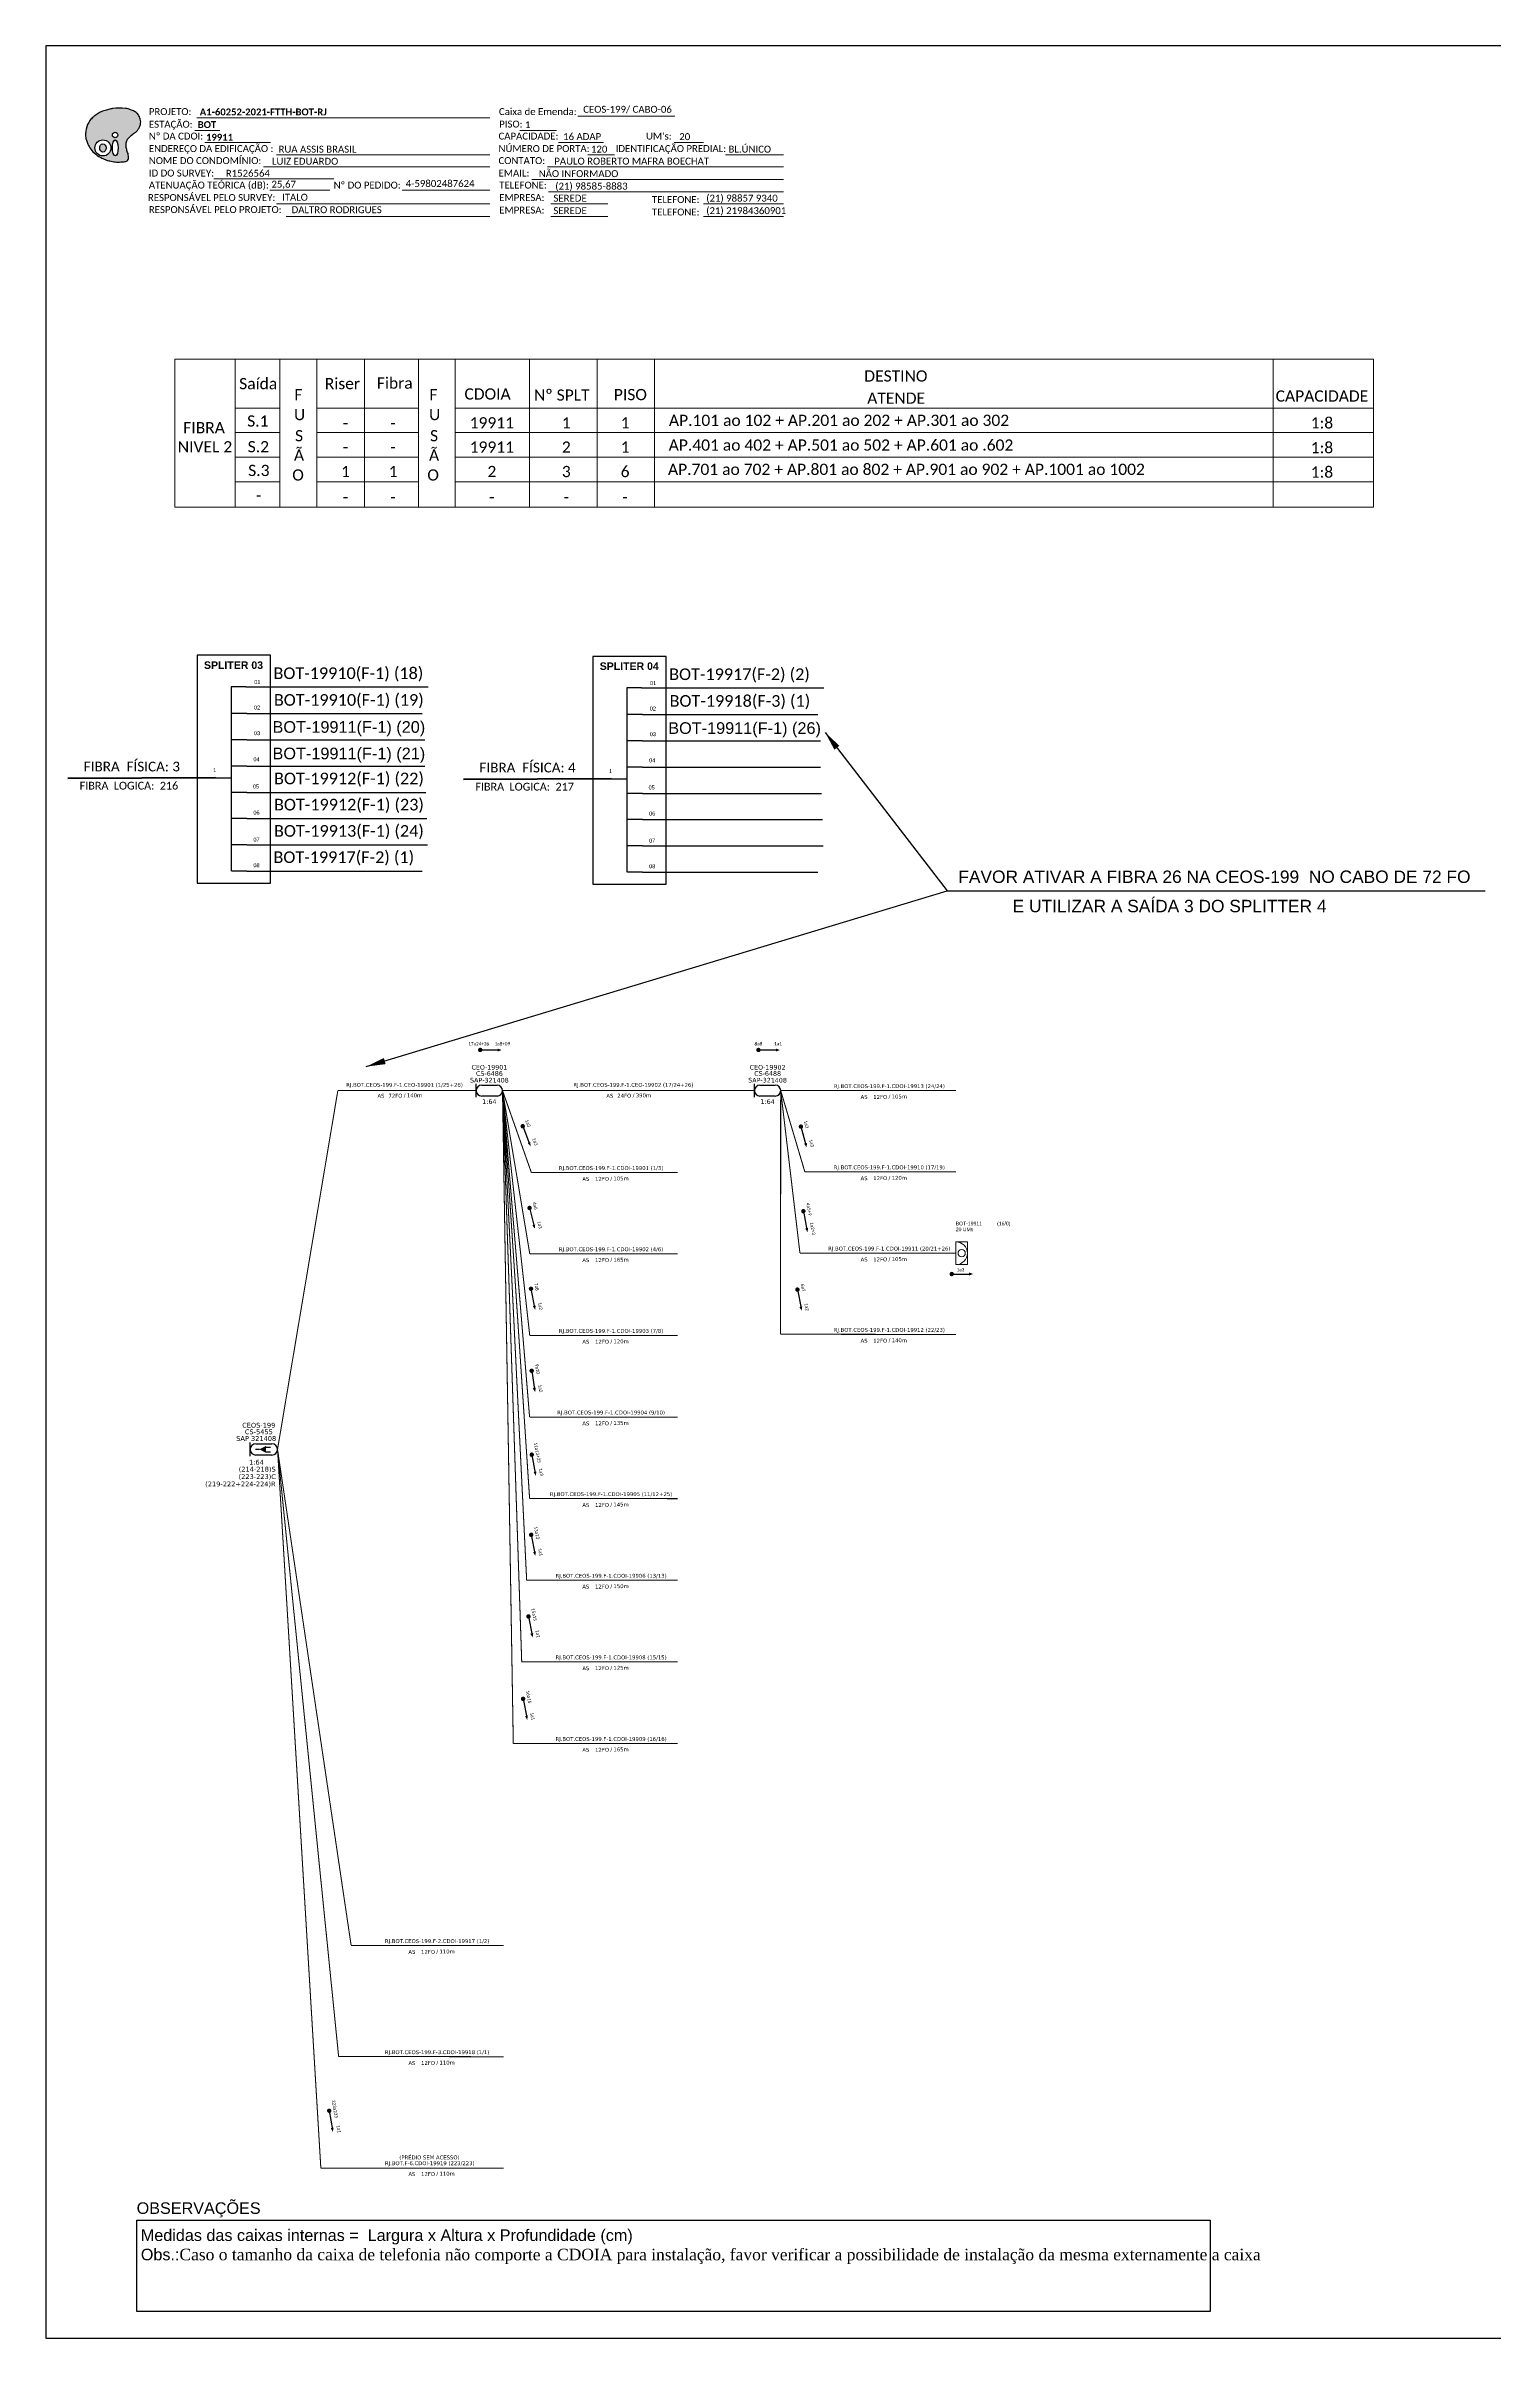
# Model space of a CAD drawing. Header units: metres. Extents: x -1286 to -445, y -500 to 94.
# Drawn here: x -1286 to -911, y -500 to 94 of the extents above; entities that cross this region are included whole.
import ezdxf
from ezdxf.enums import TextEntityAlignment as Align

# ---------------------------------------------------------------- set-up
doc = ezdxf.new("R2010")
doc.units = ezdxf.units.M
for name, color, linetype, lineweight in [('(Notas)', 7, 'Continuous', 0), ("20.0-LEGENDA DOS CDO'S", 1, 'Continuous', 0), ('20.1-CDO_INTERIOR', 1, 'Continuous', 0), ('40.1-ETIQUETAS', 1, 'Continuous', 20), ('_NUMERAÇÃO_', 34, 'Continuous', 0)]:
    doc.layers.add(name, color=color, linetype=linetype, lineweight=lineweight)
for name, color, linetype in [('20.4-CEOS', 1, 'Continuous'), ('CAP a instalar', 1, 'Continuous'), ('SETA', 7, 'Continuous'), ('texto', 255, 'Continuous'), ('UNIFILAR', 7, 'Continuous')]:
    doc.layers.add(name, color=color, linetype=linetype)
doc.styles.add('ARIAL', font='arial.ttf')
doc.styles.add('siredit', font='verdana.ttf')
doc.styles.add('WMF-Calibri0', font='calibri.ttf')
doc.styles.add('WMF-Calibri1', font='calibrib.ttf')
doc.linetypes.add('FENCELINE1', pattern='A,0.25,-0.1,[133,ltypeshp.shx,S=0.1,R=0,X=-0.1,Y=0],-0.1,1', length=1.45)
doc.dimstyles.new('ISO-25', dxfattribs={"dimtxt": 2.5, "dimasz": 2.5, "dimexe": 1.25, "dimexo": 0.625, "dimtad": 1, "dimtxsty": 'Standard', "dimcen": 2.5, "dimadec": 0, "dimazin": 0, "dimtfac": 1, "dimtmove": 0, "dimatfit": 3, "dimfxl": 0, "dimarcsym": 0})

# ---------------------------------------------------------------- blocks, each defined once
blk = doc.blocks.new('OI')
h = blk.add_hatch(color=40)
edge = h.paths.add_edge_path()
edge.add_spline(control_points=[(4.35, -0.67), (3.92, -0.99), (3.26, -1.5), (2.81, -2.59), (2.9, -3.5), (3.06, -4.27), (3.31, -4.85), (3.37, -5.39), (3.4, -5.88), (3.2, -6.4), (2.54, -6.61), (1.65, -6.63), (0.55, -6.67), (-0.56, -6.42), (-1.61, -6.14), (-2.77, -5.61), (-3.92, -4.77), (-4.89, -3.7), (-5.34, -2.65), (-5.6, -1.94), (-5.85, -0.96), (-5.71, 0.47), (-5.1, 2.02), (-4.14, 3.02), (-3.3, 3.61), (-2.37, 4.16), (-1.36, 4.44), (-0.56, 4.7), (0.79, 4.85), (2.24, 4.97), (3.79, 4.57), (4.67, 4.21), (5.44, 3.65), (5.76, 2.99), (6.03, 2.21), (6.01, 1.46), (5.72, 0.64), (5.31, 0.08), (4.88, -0.38), (4.51, -0.55), (4.35, -0.67)], knot_values=[0, 0, 0, 0, 1.60434, 2.417191, 3.427595, 4.282808, 4.776746, 5.304182, 5.888771, 6.258406, 6.858137, 7.79129, 8.986195, 10.124242, 11.187857, 12.242908, 13.953784, 15.414161, 16.515391, 17.349188, 17.675853, 19.552021, 21.515531, 22.568638, 23.63245, 24.621084, 25.782718, 26.745347, 27.142653, 29.870543, 31.004649, 31.921532, 32.709589, 33.801391, 34.042471, 35.192333, 35.971461, 36.628871, 37.254359, 37.836911, 37.836911, 37.836911, 37.836911], degree=3, periodic=0)
h.paths.add_polyline_path([(1.13, -0.87, -1), (-0.04, -0.87, -1)], flags=16)
edge = h.paths.add_edge_path(flags=16)
edge.add_ellipse((0.56, -3.59), major_axis=(-0.02, 1.71), ratio=0.361305, start_angle=0, end_angle=360)
h.paths.add_polyline_path([(-0.36, -3.62, -1), (-3.8, -3.62, -1)], flags=16)
edge = h.paths.add_edge_path(flags=0)
edge.add_ellipse((-2.08, -3.62), major_axis=(0, 0.885), ratio=0.758294, start_angle=0, end_angle=360)
at = {"color": 40}
for centre, radius in [((-2.08, -3.62), 1.72), ((0.54, -0.87), 0.587)]:
    blk.add_circle(centre, radius, dxfattribs=at)
blk.add_ellipse((-2.08, -3.62), major_axis=(0, 0.885), ratio=0.758294, start_param=-3.141592653589792, end_param=3.141592653589792, dxfattribs=at)
blk.add_ellipse((0.56, -3.59), major_axis=(-0.02, 1.71), ratio=0.361305, dxfattribs=at)
at = {"color": 40, "start_tangent": (-0.800898, -0.598801), "end_tangent": (-0.800898, -0.598801)}
blk.add_spline([(4.35, -0.67), (3.2, -1.78), (2.9, -2.54), (2.92, -3.55), (3.12, -4.38), (3.28, -4.85), (3.37, -5.37), (3.35, -5.95), (3.2, -6.29), (2.66, -6.55), (1.73, -6.63), (0.54, -6.62), (-0.58, -6.41), (-1.6, -6.11), (-2.56, -5.67), (-3.95, -4.67), (-4.89, -3.56), (-5.37, -2.56), (-5.64, -1.78), (-5.72, -1.46), (-5.63, 0.42), (-4.84, 2.22), (-4.13, 2.99), (-3.27, 3.62), (-2.4, 4.09), (-1.3, 4.47), (-0.37, 4.72), (0.02, 4.77), (2.75, 4.8), (3.85, 4.53), (4.69, 4.16), (5.31, 3.68), (5.85, 2.73), (5.93, 2.5), (5.94, 1.35), (5.67, 0.62), (5.29, 0.08), (4.84, -0.36), (4.35, -0.67)], degree=3, dxfattribs=at)

msp = doc.modelspace()

# ---------------------------------------------------------------- linework, layer by layer
at = {"layer": '(Notas)', "lineweight": 0}
for p, q in [((-1236.96, -25.34), (-1236.96, 13.03)), ((-1225.42, -25.34), (-1225.42, 13.03)), ((-1215.79, -25.34), (-1215.79, 13.03)), ((-1203.45, -25.34), (-1203.45, 13.03)), ((-1189.42, -25.34), (-1189.42, 13.03)), ((-1179.95, -25.34), (-1179.95, 13.03)), ((-1160.65, -25.34), (-1160.65, 13.03)), ((-1143.17, -25.34), (-1143.17, 13.03)), ((-1128.25, -25.34), (-1128.25, 13.03)), ((-967.88, -25.34), (-967.88, 13.03))]:
    msp.add_line(p, q, dxfattribs=at)
msp.add_lwpolyline([(-941.88, 13.03), (-941.88, -25.34)], dxfattribs=at)
at = {"color": 0}
for p, q in [((-1262.5, -469.23), (-984.25, -469.23)), ((-1262.5, -492.93), (-1262.5, -469.23)), ((-984.25, -469.23), (-984.25, -492.93)), ((-984.25, -492.93), (-1262.5, -492.93))]:
    msp.add_line(p, q, dxfattribs=at)
msp.add_lwpolyline([(-1286.07, -499.81), (-445.07, -499.81), (-445.07, 94.19), (-1286.07, 94.19)], close=True)
at = {"color": 7, "lineweight": 0}
for points in [[(-1247.47, 72.24), (-1240.92, 72.24)], [(-1246.96, 75.52), (-1170.98, 75.52)], [(-1163.19, 72.28), (-1153.71, 72.28)], [(-1148.15, 76.01), (-1123.01, 76.01)], [(-1244.81, 69.17), (-1227.84, 69.17)], [(-1226.24, 65.93), (-1170.98, 65.93)], [(-1153.14, 69.17), (-1141.52, 69.17)], [(-1145.56, 65.93), (-1138.61, 65.93)], [(-1123.2, 69.17), (-1115.53, 69.17)], [(-1109.86, 65.93), (-1094.82, 65.93)], [(-1242.49, 59.75), (-1211.44, 59.75)], [(-1229.65, 62.82), (-1170.98, 62.82)], [(-1160.06, 59.58), (-1094.8, 59.58)], [(-1156.02, 62.82), (-1094.8, 62.82)], [(-1227.96, 56.79), (-1212.45, 56.79)], [(-1193.73, 56.79), (-1170.96, 56.79)], [(-1155.78, 56.34), (-1094.8, 56.34)], [(-1226.24, 53.23), (-1170.98, 53.23)], [(-1223.75, 49.99), (-1170.98, 49.99)], [(-1155.17, 53.23), (-1140.37, 53.23)], [(-1155.17, 49.99), (-1140.37, 49.99)], [(-1115.57, 53.23), (-1094.8, 53.23)], [(-1115.57, 49.99), (-1094.8, 49.99)]]:
    msp.add_lwpolyline(points, dxfattribs=at)
at = {"color": 7}
for points in [[(-1246.83, -122.76), (-1227.82, -122.76), (-1227.82, -63.74), (-1246.83, -63.74)], [(-1144.24, -123.02), (-1125.23, -123.02), (-1125.23, -64), (-1144.24, -64)]]:
    msp.add_lwpolyline(points, close=True, dxfattribs=at)
at = {"color": 7, "const_width": 0.572}
for points in [[(-1173.73, -166, 1), (-1173.16, -166, 1)], [(-1162.54, -185.49, 1), (-1162.34, -186.03, 1)], [(-1162.54, -185.49, 1), (-1162.34, -186.03, 1)], [(-1160.72, -206.66, 1), (-1160.59, -207.22, 1)], [(-1160.72, -206.66, 1), (-1160.59, -207.22, 1)], [(-1160.34, -227.6, 1), (-1160.23, -228.16, 1)], [(-1160.34, -227.6, 1), (-1160.23, -228.16, 1)], [(-1160.16, -248.84, 1), (-1160.07, -249.41, 1)], [(-1160.16, -248.84, 1), (-1160.07, -249.41, 1)], [(-1160.16, -270.59, 1), (-1160.05, -271.15, 1)], [(-1160.16, -270.59, 1), (-1160.05, -271.15, 1)], [(-1160.29, -291.35, 1), (-1160.19, -291.91, 1)], [(-1160.29, -291.35, 1), (-1160.19, -291.91, 1)], [(-1161, -312.51, 1), (-1160.89, -313.07, 1)], [(-1161, -312.51, 1), (-1160.89, -313.07, 1)], [(-1162.39, -333.87, 1), (-1162.28, -334.43, 1)], [(-1162.39, -333.87, 1), (-1162.28, -334.43, 1)], [(-1212.64, -440.6, 1), (-1212.55, -441.16, 1)], [(-1212.64, -440.6, 1), (-1212.55, -441.16, 1)]]:
    msp.add_lwpolyline(points, format="xyb", close=True, dxfattribs=at)
at = {"const_width": 0.572}
for points in [[(-1101.61, -166, 1), (-1101.04, -166, 1)], [(-1090.39, -185.59, 1), (-1090.24, -186.14, 1)], [(-1090.39, -185.59, 1), (-1090.24, -186.14, 1)], [(-1089.73, -207.49, 1), (-1089.62, -208.05, 1)], [(-1089.73, -207.49, 1), (-1089.62, -208.05, 1)], [(-1091.27, -227.82, 1), (-1091.16, -228.38, 1)], [(-1091.27, -227.82, 1), (-1091.16, -228.38, 1)]]:
    msp.add_lwpolyline(points, format="xyb", close=True, dxfattribs=at)
msp.add_lwpolyline([(-1051.5, -224.06, 0.572, 0.572, 1), (-1050.93, -224.06, 0.572, 0.572, 1)], format="xyseb", close=True)
at = {"layer": '20.1-CDO_INTERIOR', "color": 1, "lineweight": 18}
msp.add_lwpolyline([(-1047.17, -221.61), (-1047.17, -215.7), (-1050.12, -215.7), (-1050.12, -221.61)], close=True, dxfattribs=at)
msp.add_circle((-1048.64, -218.66), 0.945, dxfattribs=at)
msp.add_arc((-1050.12, -218.66), 2.95, 270, 90, dxfattribs=at)
at = {"layer": '20.4-CEOS', "color": 5}
for p, q in [((-1169.1, -177.94), (-1173.07, -177.94)), ((-1173.06, -175.11), (-1169.09, -175.11)), ((-1096.98, -177.94), (-1100.95, -177.94)), ((-1100.94, -175.11), (-1096.97, -175.11)), ((-1231.61, -268.03), (-1227.48, -268.03)), ((-1227.48, -270.98), (-1231.61, -270.98))]:
    msp.add_line(p, q, dxfattribs=at)
for points in [[(-1174.48, -178.23), (-1174.48, -174.81)], [(-1102.36, -178.23), (-1102.36, -174.81)], [(-1233.08, -271.28), (-1233.08, -267.73)], [(-1230.68, -269.5), (-1231.68, -269.5)], [(-1229.05, -268.92), (-1227.8, -268.92)], [(-1229.05, -270.15), (-1227.8, -270.15)]]:
    msp.add_lwpolyline(points, dxfattribs=at)
msp.add_lwpolyline([(-1230.68, -269.5, 0, 1.82, 0), (-1228.98, -269.5, 1.82, 1.82, 0)], format="xyseb", dxfattribs=at)
for centre, radius, start, end in [((-1173.07, -176.52), 1.42, 89.92108, 269.92108), ((-1169.1, -176.53), 1.42, 269.92108, 89.92108), ((-1100.95, -176.52), 1.42, 89.92108, 269.92108), ((-1096.97, -176.53), 1.42, 269.92108, 89.92108), ((-1231.61, -269.5), 1.47, 90, 270), ((-1227.48, -269.5), 1.47, 270, 90)]:
    msp.add_arc(centre, radius, start, end, dxfattribs=at)
at = {"layer": '_NUMERAÇÃO_', "color": 0, "lineweight": 0}
for p, q in [((-941.88, 13.03), (-1252.59, 13.03)), ((-1252.59, 13.03), (-1252.59, -25.34)), ((-1225.42, 0.32), (-1236.96, 0.32)), ((-1189.42, 0.32), (-1215.79, 0.32)), ((-941.88, 0.32), (-1179.95, 0.32)), ((-1225.42, -6.02), (-1236.96, -6.02)), ((-1189.42, -6.02), (-1215.79, -6.02)), ((-941.88, -6.02), (-1179.95, -6.02)), ((-1225.42, -12.43), (-1236.96, -12.43)), ((-1189.42, -12.43), (-1215.79, -12.43)), ((-941.88, -12.43), (-1179.95, -12.43)), ((-1225.42, -18.76), (-1236.96, -18.76)), ((-1189.42, -18.76), (-1215.79, -18.76)), ((-941.88, -18.76), (-1179.95, -18.76)), ((-941.88, -25.34), (-1252.59, -25.34))]:
    msp.add_line(p, q, dxfattribs=at)
at = {"layer": 'CAP a instalar', "color": 5, "linetype": 'FENCELINE1', "ltscale": 5, "const_width": 0.267}
for points in [[(-1210.36, -176.51), (-1226, -269.5)], [(-1210.36, -176.51), (-1174.48, -176.52)], [(-1167.68, -176.51), (-1102.36, -176.52)]]:
    msp.add_lwpolyline(points, dxfattribs=at)
at = {"layer": 'CAP a instalar', "color": 7, "linetype": 'FENCELINE1', "ltscale": 5, "const_width": 0.267}
for points in [[(-1167.68, -176.51), (-1161.41, -303.42)], [(-1167.68, -176.51), (-1162.69, -324.66)], [(-1167.68, -176.51), (-1164.88, -345.72)], [(-1160.65, -261.12), (-1167.68, -176.51)], [(-1160.6, -218.83), (-1167.68, -176.51)], [(-1160.21, -197.72), (-1167.68, -176.51)], [(-1167.67, -176.57), (-1160.65, -282.23)], [(-1160.62, -239.98), (-1167.67, -176.57)], [(-1095.58, -176.53), (-1050.12, -176.54)], [(-1095.56, -176.51), (-1095.58, -239.7)], [(-1095.56, -176.51), (-1089.3, -197.56)], [(-1160.21, -197.72), (-1122.25, -197.77)], [(-1089.3, -197.56), (-1050.12, -197.6)], [(-1122.25, -218.83), (-1160.6, -218.83)], [(-1122.25, -239.98), (-1160.62, -239.98)], [(-1095.58, -239.67), (-1050.12, -239.71)], [(-1122.25, -261.12), (-1160.65, -261.12)], [(-1226, -269.5), (-1214.77, -455.76)], [(-1226, -269.5), (-1206.92, -398.02)], [(-1226, -269.5), (-1210.16, -426.82)], [(-1160.65, -282.23), (-1122.25, -282.27)], [(-1122.25, -303.42), (-1161.41, -303.42)], [(-1164.88, -345.68), (-1122.25, -345.72)], [(-1206.92, -398.02), (-1167.35, -398.08)], [(-1210.16, -426.82), (-1167.35, -426.88)], [(-1167.35, -455.76), (-1214.77, -455.76)]]:
    msp.add_lwpolyline(points, dxfattribs=at)
at = {"layer": 'CAP a instalar', "color": 1, "linetype": 'FENCELINE1', "ltscale": 5, "const_width": 0.267}
for points in [[(-1095.56, -176.51), (-1090.57, -218.62)], [(-1090.57, -218.62), (-1050.12, -218.66)]]:
    msp.add_lwpolyline(points, dxfattribs=at)
at = {"layer": 'CAP a instalar', "color": 7, "linetype": 'FENCELINE1', "ltscale": 7, "const_width": 0.267}
msp.add_lwpolyline([(-1122.25, -324.57), (-1162.69, -324.57)], dxfattribs=at)
at = {"layer": 'SETA', "color": 7}
for points in [[(-1173.44, -166), (-1168.53, -166)], [(-1162.44, -185.76), (-1160.65, -190.34)], [(-1162.44, -185.76), (-1160.65, -190.34)], [(-1160.65, -206.94), (-1159.48, -211.71)], [(-1160.65, -206.94), (-1159.48, -211.71)], [(-1160.29, -227.88), (-1159.35, -232.7)], [(-1160.29, -227.88), (-1159.35, -232.7)], [(-1160.11, -249.12), (-1159.34, -253.98)], [(-1160.11, -249.12), (-1159.34, -253.98)], [(-1160.11, -270.87), (-1159.17, -275.69)], [(-1160.11, -270.87), (-1159.17, -275.69)], [(-1160.24, -291.63), (-1159.31, -296.45)], [(-1160.24, -291.63), (-1159.31, -296.45)], [(-1160.94, -312.79), (-1160.01, -317.61)], [(-1160.94, -312.79), (-1160.01, -317.61)], [(-1162.34, -334.15), (-1161.4, -338.97)], [(-1162.34, -334.15), (-1161.4, -338.97)], [(-1212.59, -440.88), (-1211.78, -445.73)], [(-1212.59, -440.88), (-1211.78, -445.73)]]:
    msp.add_lwpolyline(points, dxfattribs=at)
at = {"layer": 'SETA'}
for points in [[(-1101.32, -166), (-1096.41, -166)], [(-1090.32, -185.87), (-1089.01, -190.6)], [(-1090.32, -185.87), (-1089.01, -190.6)], [(-1089.68, -207.77), (-1088.75, -212.6)], [(-1089.68, -207.77), (-1088.75, -212.6)], [(-1051.22, -224.06), (-1046.31, -224.06)], [(-1091.21, -228.1), (-1090.28, -232.92)], [(-1091.21, -228.1), (-1090.28, -232.92)]]:
    msp.add_lwpolyline(points, dxfattribs=at)
at = {"layer": 'SETA', "color": 7}
for points in [[(-1168.92, -165.64), (-1167.88, -166.02), (-1168.92, -166.4)], [(-1159.2, -211.24), (-1159.32, -212.34), (-1159.94, -211.42)], [(-1159.2, -211.24), (-1159.32, -212.34), (-1159.94, -211.42)], [(-1159.05, -232.24), (-1159.22, -233.34), (-1159.8, -232.39)], [(-1159.05, -232.24), (-1159.22, -233.34), (-1159.8, -232.39)], [(-1159.12, -253.51), (-1159.23, -254.62), (-1159.86, -253.7)], [(-1159.02, -253.53), (-1159.23, -254.62), (-1159.77, -253.65)], [(-1158.87, -275.23), (-1159.04, -276.33), (-1159.62, -275.38)], [(-1158.87, -275.23), (-1159.04, -276.33), (-1159.62, -275.38)], [(-1159, -295.99), (-1159.18, -297.09), (-1159.75, -296.14)], [(-1159, -295.99), (-1159.18, -297.09), (-1159.75, -296.14)], [(-1159.7, -317.15), (-1159.88, -318.25), (-1160.45, -317.3)], [(-1159.7, -317.15), (-1159.88, -318.25), (-1160.45, -317.3)], [(-1161.1, -338.51), (-1161.27, -339.61), (-1161.84, -338.66)], [(-1161.1, -338.51), (-1161.27, -339.61), (-1161.84, -338.66)], [(-1211.46, -445.27), (-1211.66, -446.37), (-1212.21, -445.4)], [(-1211.46, -445.27), (-1211.66, -446.37), (-1212.21, -445.4)]]:
    msp.add_solid(points, dxfattribs=at)
at = {"layer": 'SETA'}
for points in [[(-1096.8, -165.64), (-1095.76, -166.02), (-1096.8, -166.4)], [(-1160.43, -189.83), (-1160.41, -190.94), (-1161.14, -190.11)], [(-1160.43, -189.83), (-1160.41, -190.94), (-1161.14, -190.11)], [(-1088.74, -190.12), (-1088.83, -191.23), (-1089.48, -190.32)], [(-1088.74, -190.12), (-1088.83, -191.23), (-1089.48, -190.32)], [(-1088.44, -212.14), (-1088.62, -213.24), (-1089.19, -212.28)], [(-1088.44, -212.14), (-1088.62, -213.24), (-1089.19, -212.28)], [(-1046.7, -223.67), (-1045.65, -224.05), (-1046.7, -224.43)], [(-1089.97, -232.46), (-1090.15, -233.56), (-1090.72, -232.6)], [(-1089.97, -232.46), (-1090.15, -233.56), (-1090.72, -232.6)]]:
    msp.add_solid(points, dxfattribs=at)
at = {"layer": 'UNIFILAR', "color": 7, "linetype": 'Continuous'}
for p, q in [((-1238.06, -71.93), (-1238.06, -119.7)), ((-1234.19, -71.93), (-1238.06, -71.93)), ((-1135.48, -72.19), (-1135.48, -119.96)), ((-1131.61, -72.19), (-1135.48, -72.19)), ((-1234, -78.84), (-1237.86, -78.84)), ((-1131.41, -79.1), (-1135.28, -79.1)), ((-1234, -85.65), (-1237.86, -85.65)), ((-1131.41, -85.91), (-1135.28, -85.91)), ((-1234, -92.49), (-1237.86, -92.49)), ((-1131.41, -92.75), (-1135.28, -92.75)), ((-1242.07, -95.5), (-1238.08, -95.5)), ((-1234, -99.27), (-1237.86, -99.27)), ((-1139.49, -95.76), (-1135.49, -95.76)), ((-1131.41, -99.53), (-1135.28, -99.53)), ((-1234, -106.05), (-1237.86, -106.05)), ((-1131.41, -106.31), (-1135.28, -106.31)), ((-1234, -112.86), (-1237.86, -112.86)), ((-1131.41, -113.12), (-1135.28, -113.12)), ((-1234, -119.66), (-1237.86, -119.66)), ((-1131.41, -119.92), (-1135.28, -119.92))]:
    msp.add_line(p, q, dxfattribs=at)
at = {"layer": 'UNIFILAR', "color": 10, "linetype": 'Continuous'}
for p, q in [((-1234.19, -71.93), (-1186.92, -71.94)), ((-1131.61, -72.19), (-1084.34, -72.2)), ((-1234, -78.84), (-1188.49, -78.85)), ((-1131.41, -79.1), (-1085.9, -79.11)), ((-1234, -85.64), (-1187.8, -85.65)), ((-1131.41, -85.9), (-1085.22, -85.91)), ((-1234, -92.48), (-1187.8, -92.49)), ((-1131.41, -92.74), (-1085.22, -92.75)), ((-1234, -99.26), (-1187.57, -99.27)), ((-1131.41, -99.52), (-1084.99, -99.53)), ((-1234, -106.04), (-1187.31, -106.05)), ((-1131.41, -106.3), (-1084.73, -106.31)), ((-1234, -112.85), (-1187.13, -112.86)), ((-1131.41, -113.11), (-1084.54, -113.12)), ((-1234, -119.66), (-1188.49, -119.67)), ((-1131.41, -119.92), (-1085.9, -119.93))]:
    msp.add_line(p, q, dxfattribs=at)
at = {"layer": 'UNIFILAR', "color": 1, "linetype": 'Continuous', "lineweight": 60}
for p, q in [((-1242.07, -95.5), (-1280.34, -95.62)), ((-1139.49, -95.76), (-1177.75, -95.88))]:
    msp.add_line(p, q, dxfattribs=at)

# ---------------------------------------------------------------- block references
at = {"color": 7, "xscale": 1.213923925163967, "yscale": 1.213923925163967, "zscale": 1.213923925163967, "rotation": 0.1532896023949059}
msp.add_blockref('OI', (-1268.76, 72.14), dxfattribs=at)

# ---------------------------------------------------------------- texts
at = {"color": 7, "lineweight": 0, "style": 'WMF-Calibri0'}
for s, height, p in [('PROJETO:', 1.793, (-1259.36, 76.26)), ('Caixa de Emenda:', 1.7927, (-1168.6, 76.26)), ('ESTAÇÃO:', 1.793, (-1259.36, 72.98)), ('Nº DA CDOI:', 1.7927, (-1259.36, 69.91)), ('CAPACIDADE:', 1.7927, (-1168.71, 69.91)), ('PISO:', 1.793, (-1168.53, 73.03)), ("UM's:", 1.793, (-1130.47, 69.91)), ('ENDEREÇO DA EDIFICAÇÃO :', 1.7927, (-1259.36, 66.68)), ('NOME DO CONDOMÍNIO:', 1.7927, (-1259.36, 63.56)), ('CONTATO:', 1.793, (-1168.71, 63.56)), ('NÚMERO DE PORTA:', 1.7927, (-1168.71, 66.68)), ('IDENTIFICAÇÃO PREDIAL:', 1.7927, (-1138.34, 66.68)), ('ATENUAÇÃO TEÓRICA (dB):', 1.7927, (-1259.36, 57.21)), ('ID DO SURVEY:', 1.7927, (-1259.36, 60.33)), ('EMAIL:', 1.793, (-1168.71, 60.33)), ('RESPONSÁVEL PELO SURVEY:', 1.7927, (-1259.6, 53.98)), ('Nº DO PEDIDO:', 1.7927, (-1211.44, 57.21)), ('TELEFONE:', 1.793, (-1168.53, 57.21)), ('EMPRESA:', 1.793, (-1168.53, 53.98)), ('TELEFONE:', 1.793, (-1128.93, 53.47)), ('RESPONSÁVEL PELO PROJETO:', 1.7927, (-1259.36, 50.87)), ('EMPRESA:', 1.793, (-1168.53, 50.74)), ('TELEFONE:', 1.793, (-1128.93, 50.24))]:
    msp.add_text(s, height=height, dxfattribs=at).set_placement(p)
at = {"color": 7}
for s, height, style, p in [('A1-60252-2021-FTTH-BOT-RJ', 1.7927, 'WMF-Calibri1', (-1246.16, 76.17)), ('CEOS-199/ CABO-06', 1.7927, 'WMF-Calibri0', (-1146.75, 76.85)), ('BOT', 1.793, 'WMF-Calibri1', (-1246.68, 72.89)), ('1', 1.79, 'WMF-Calibri0', (-1161.84, 72.88)), ('16 ADAP', 1.793, 'WMF-Calibri0', (-1151.96, 69.79)), ('20', 1.793, 'WMF-Calibri0', (-1121.85, 69.77)), ('RUA ASSIS BRASIL', 1.7927, 'WMF-Calibri0', (-1225.73, 66.52)), ('120', 1.793, 'WMF-Calibri0', (-1144.74, 66.53)), ('BL.ÚNICO', 1.793, 'WMF-Calibri0', (-1109.1, 66.53)), ('R1526564', 1.793, 'WMF-Calibri0', (-1239.4, 60.28)), ('LUIZ EDUARDO', 1.7927, 'WMF-Calibri0', (-1227.45, 63.39)), ('4-59802487624', 1.7927, 'WMF-Calibri0', (-1192.78, 57.62)), ('NÃO INFORMADO', 1.7927, 'WMF-Calibri0', (-1158.28, 60.18)), ('PAULO ROBERTO MAFRA BOECHAT', 1.7927, 'WMF-Calibri0', (-1154.25, 63.42)), ('25,67', 1.793, 'WMF-Calibri0', (-1227.58, 57.45)), ('ITALO', 1.793, 'WMF-Calibri0', (-1224.84, 54.07)), ('SEREDE', 1.793, 'WMF-Calibri0', (-1154.47, 53.83)), ('(21) 98585-8883', 1.7927, 'WMF-Calibri0', (-1154, 56.94)), ('(21) 98857 9340', 1.7927, 'WMF-Calibri0', (-1114.86, 53.83)), ('DALTRO RODRIGUES', 1.7927, 'WMF-Calibri0', (-1222.35, 50.83)), ('SEREDE', 1.793, 'WMF-Calibri0', (-1154.47, 50.59)), ('(21) 21984360901', 1.7927, 'WMF-Calibri0', (-1114.86, 50.59))]:
    msp.add_text(s, height=height, dxfattribs=dict(at, style=style)).set_placement(p)
at = {"color": 7, "style": 'WMF-Calibri1'}
msp.add_text('19911', height=1.793, dxfattribs=at).set_placement((-1241.03, 69.6), align=Align.CENTER)
at = {"color": 7, "linetype": 'Continuous', "lineweight": 0, "style": 'WMF-Calibri0'}
for s, height, p in [('Saída', 2.911, (-1231.02, 6.67)), ('Riser', 2.911, (-1209.19, 6.67)), ('Fibra', 2.911, (-1195.61, 6.8)), ('DESTINO', 2.911, (-1065.7, 8.65)), ('U', 2.91, (-1220.27, -1.35)), ('F', 2.91, (-1220.6, 3.8)), ('U', 2.91, (-1185.26, -1.35)), ('F', 2.91, (-1185.59, 3.8)), ('CDOIA', 2.911, (-1171.55, 3.99)), ('Nº SPLT', 2.911, (-1152.3, 3.7)), ('PISO', 2.911, (-1134.53, 3.83)), ('ATENDE', 2.911, (-1065.63, 2.9)), ('CAPACIDADE', 2.911, (-955.24, 3.46)), ('FIBRA ', 2.911, (-1244.53, -4.75)), ('S.1', 2.911, (-1231.1, -3.01)), ('S.1', 2.911, (-1231.1, -3.02)), ('S', 2.91, (-1220.42, -6.83)), ('-', 2.91, (-1208.38, -3.5)), ('-', 2.91, (-1196.04, -3.5)), ('S', 2.91, (-1185.41, -6.83)), ('19911', 2.911, (-1170.44, -3.5)), ('1', 2.91, (-1151.14, -3.5)), ('1', 2.91, (-1135.89, -3.5)), ('AP.101 ao 102 + AP.201 ao 202 + AP.301 ao 302 ', 2.9106, (-1079.92, -2.84)), ('1:8', 2.911, (-955.24, -3.5)), ('NIVEL 2', 2.911, (-1244.8, -9.71)), ('S.2', 2.911, (-1230.97, -9.68)), ('Ã', 2.91, (-1220.43, -11.85)), ('-', 2.91, (-1208.38, -9.78)), ('-', 2.91, (-1196.04, -9.78)), ('Ã', 2.91, (-1185.42, -11.85)), ('19911', 2.911, (-1170.44, -9.78)), ('2', 2.91, (-1151.14, -9.78)), ('1', 2.91, (-1135.89, -9.78)), ('AP.401 ao 402 + AP.501 ao 502 + AP.601 ao .602', 2.9106, (-1079.92, -9.25)), ('1:8', 2.911, (-955.24, -9.92)), ('S.3', 2.911, (-1230.84, -15.83)), ('O', 2.91, (-1220.68, -17)), ('1', 2.91, (-1208.38, -16.11)), ('1', 2.91, (-1196.04, -16.11)), ('O', 2.91, (-1185.67, -17)), ('2', 2.91, (-1170.44, -16.11)), ('3', 2.91, (-1151.14, -16.11)), ('6', 2.91, (-1135.89, -16.11)), ('AP.701 ao 702 + AP.801 ao 802 + AP.901 ao 902 + AP.1001 ao 1002', 2.9106, (-1062.96, -15.54)), ('1:8', 2.911, (-955.24, -16.25)), ('-', 2.91, (-1230.9, -22.25)), ('-', 2.91, (-1208.38, -22.68)), ('-', 2.91, (-1196.04, -22.68)), ('-', 2.91, (-1170.44, -22.68)), ('-', 2.91, (-1151.14, -22.68)), ('-', 2.91, (-1135.89, -22.68))]:
    msp.add_text(s, height=height, dxfattribs=at).set_placement(p, align=Align.MIDDLE_CENTER)
at = {"color": 10, "lineweight": 0, "style": 'ARIAL'}
for s, p in [('FAVOR ATIVAR A FIBRA 26 NA CEOS-199  NO CABO DE 72 FO', (-1049.51, -122.72)), ('E UTILIZAR A SAÍDA 3 DO SPLITTER 4', (-1035.42, -130.31))]:
    msp.add_text(s, height=3.2155, dxfattribs=at).set_placement(p)
at = {"style": 'ARIAL'}
msp.add_text('OBSERVAÇÕES', height=3, dxfattribs=at).set_placement((-1262.52, -467.61))
for s, insert, char_height, width, attachment_point in [('{\\fCalibri|b0|i0|c0|p34;\\C7;1a3}', (-1048.94, -222.96), 0.8573, 14.4937, 5), ('Medidas das caixas internas =  Largura x Altura x Profundidade (cm)\\PObs.:{\\fTimes New Roman|b0|i0|c0|p16;Caso o tamanho da caixa de telefonia não comporte a CDOIA para instalação, favor verificar a possibilidade de instalação da mesma externamente a caixa}', (-1261.44, -471.63), 3, 277.1819, 1)]:
    msp.add_mtext(s, dxfattribs=dict(at, insert=insert, char_height=char_height, width=width, attachment_point=attachment_point))
at = {"layer": "20.0-LEGENDA DOS CDO'S", "color": 1, "linetype": 'FENCELINE1', "style": 'ARIAL'}
for s, p in [('20 UMs', (-1050.17, -212.96)), ('BOT-19911', (-1050.18, -211.44)), ('(16/0)', (-1039.46, -211.44))]:
    msp.add_text(s, height=0.945, dxfattribs=at).set_placement(p)
at = {"layer": '20.4-CEOS', "color": 5, "linetype": 'FENCELINE1', "style": 'siredit'}
for s, height, p in [('SAP 321408', 1.247, (-1231.53, -266.05)), ('CEOS-199', 1.247, (-1230.87, -262.62)), ('CS-5455', 1.247, (-1230.85, -264.32)), ('1:64', 1.247, (-1231.47, -272.2)), ('(219-222+224-224)R', 1.2474, (-1235.62, -277.84)), ('(223-223)C', 1.247, (-1231.26, -275.93)), ('(214-218)S', 1.247, (-1231.27, -274.01))]:
    msp.add_text(s, height=height, dxfattribs=at).set_placement(p, align=Align.TOP_CENTER)
at = {"layer": '20.4-CEOS', "color": 7, "style": 'siredit'}
for tag, text, p in [('CEO-19901', 'CEOSXXX', (-1171.07, -169.88)), ('CS-6486', 'CS-XXXX', (-1171.07, -171.49)), ('SAP-321408', 'SAP 321408', (-1171.08, -173.23)), ('1:64', '1:XX', (-1171.08, -178.77))]:
    msp.add_attdef(tag, text=text, height=1.199, rotation=359.92108, dxfattribs=at).set_placement(p, align=Align.TOP_CENTER)
at = {"layer": '20.4-CEOS', "color": 5, "style": 'siredit'}
for tag, text, p in [('CEO-19902', 'CEOSXXX', (-1098.95, -169.88)), ('CS-6488', 'CS-XXXX', (-1098.95, -171.49)), ('SAP-321408', 'SAP 321408', (-1098.96, -173.23)), ('1:64', '1:XX', (-1098.96, -178.77))]:
    msp.add_attdef(tag, text=text, height=1.199, rotation=359.92108, dxfattribs=at).set_placement(p, align=Align.TOP_CENTER)
at = {"layer": '40.1-ETIQUETAS', "color": 10, "linetype": 'FENCELINE1', "style": 'siredit'}
for s, p in [('RJ.BOT.CEOS-199.F-1.CEO-19901 (1/25+26)', (-1193.08, -175.05)), ('RJ.BOT.CEOS-199.F-1.CEO-19902 (17/24+26)', (-1133.74, -175.05))]:
    msp.add_text(s, height=1, dxfattribs=at).set_placement(p, align=Align.MIDDLE_CENTER)
at = {"layer": '40.1-ETIQUETAS', "color": 7, "linetype": 'FENCELINE1', "style": 'siredit'}
for s, p in [('AS', (-1198.28, -177.87)), ('72FO', (-1193.63, -177.85)), ('AS', (-1138.94, -177.87)), ('24FO', (-1134.29, -177.85)), ('12FO', (-1067.94, -178.17)), ('AS ', (-1144.73, -199.41)), ('12FO', (-1140.07, -199.39)), ('AS ', (-1072.6, -199.24)), ('12FO', (-1067.94, -199.22)), ('AS ', (-1144.73, -220.47)), ('12FO', (-1140.07, -220.45)), ('AS ', (-1144.73, -241.61)), ('12FO', (-1140.07, -241.6)), ('AS ', (-1072.6, -241.35)), ('12FO', (-1067.94, -241.34)), ('AS ', (-1144.73, -262.76)), ('12FO', (-1140.07, -262.75)), ('AS ', (-1144.73, -283.91)), ('12FO', (-1140.07, -283.9)), ('AS ', (-1144.73, -305.06)), ('12FO', (-1140.07, -305.05)), ('AS ', (-1144.73, -326.21)), ('12FO', (-1140.07, -326.19)), ('AS ', (-1144.73, -347.36)), ('12FO', (-1140.07, -347.34)), ('AS ', (-1189.82, -399.72)), ('12FO', (-1185.17, -399.71)), ('AS ', (-1189.82, -428.52)), ('12FO', (-1185.17, -428.5)), ('AS ', (-1189.82, -457.29)), ('12FO', (-1185.17, -457.28))]:
    msp.add_text(s, height=1, dxfattribs=at).set_placement(p, align=Align.MIDDLE_RIGHT)
at = {"layer": '40.1-ETIQUETAS', "color": 7, "style": 'siredit'}
for p in [(-1192.82, -177.76), (-1133.48, -177.76), (-1067.13, -178.07), (-1139.26, -199.3), (-1067.13, -199.13), (-1139.26, -220.36), (-1139.26, -241.51), (-1067.13, -241.24), (-1139.26, -262.66), (-1139.26, -283.8), (-1139.26, -304.95), (-1139.26, -326.1), (-1139.26, -347.25), (-1184.36, -399.62), (-1184.36, -428.41), (-1184.36, -457.19)]:
    msp.add_text('/', height=1, dxfattribs=at).set_placement(p, align=Align.MIDDLE_RIGHT)
at = {"layer": '40.1-ETIQUETAS', "color": 7, "linetype": 'FENCELINE1', "style": 'siredit'}
for s, p in [('140m', (-1192.46, -177.76)), ('390m', (-1133.12, -177.76)), ('105m', (-1066.78, -178.07)), ('105m', (-1138.91, -199.3)), ('120m', (-1066.78, -199.13)), ('165m', (-1138.91, -220.36)), ('120m', (-1138.91, -241.51)), ('140m', (-1066.78, -241.24)), ('135m', (-1138.91, -262.66)), ('145m', (-1138.91, -283.8)), ('150m', (-1138.91, -304.95)), ('125m', (-1138.91, -326.1)), ('165m', (-1138.91, -347.25)), ('110m', (-1184.01, -399.62)), ('110m', (-1184.01, -428.41)), ('110m', (-1184.01, -457.19))]:
    msp.add_text(s, height=1, dxfattribs=at).set_placement(p, align=Align.MIDDLE_LEFT)
for s, p in [('RJ.BOT.CEOS-199.F-1.CDOI-19913 (24/24)', (-1067.4, -175.37)), ('RJ.BOT.CEOS-199.F-1.CDOI-19910 (17/19)', (-1067.4, -196.42)), ('RJ.BOT.CEOS-199.F-1.CDOI-19901 (1/3)', (-1139.53, -196.6)), ('RJ.BOT.CEOS-199.F-1.CDOI-19902 (4/6)', (-1139.53, -217.65)), ('RJ.BOT.CEOS-199.F-1.CDOI-19903 (7/8)', (-1139.53, -238.8)), ('RJ.BOT.CEOS-199.F-1.CDOI-19912 (22/23)', (-1067.4, -238.54)), ('RJ.BOT.CEOS-199.F-1.CDOI-19904 (9/10)', (-1139.53, -259.95)), ('RJ.BOT.CEOS-199.F-1.CDOI-19905 (11/12+25)', (-1139.53, -281.1)), ('RJ.BOT.CEOS-199.F-1.CDOI-19906 (13/13)', (-1139.53, -302.25)), ('RJ.BOT.CEOS-199.F-1.CDOI-19908 (15/15)', (-1139.53, -323.4)), ('RJ.BOT.CEOS-199.F-1.CDOI-19909 (16/16)', (-1139.53, -344.55)), ('RJ.BOT.CEOS-199.F-2.CDOI-19917 (1/2)', (-1184.62, -396.91)), ('RJ.BOT.CEOS-199.F-3.CDOI-19918 (1/1)', (-1184.62, -425.71)), ('RJ.BOT.F-6.CDOI-19919 (223/223)', (-1186.55, -454.48)), ('(PRÉDIO SEM ACESSO)', (-1186.62, -452.97))]:
    msp.add_text(s, height=1, dxfattribs=at).set_placement(p, align=Align.MIDDLE_CENTER)
at = {"layer": '40.1-ETIQUETAS', "color": 251, "linetype": 'FENCELINE1', "style": 'siredit'}
msp.add_text('AS ', height=1, dxfattribs=at).set_placement((-1072.6, -178.18), align=Align.MIDDLE_RIGHT)
at = {"layer": '40.1-ETIQUETAS', "color": 1, "linetype": 'FENCELINE1', "style": 'siredit'}
msp.add_text('RJ.BOT.CEOS-199.F-1.CDOI-19911 (20/21+26)', height=1, dxfattribs=at).set_placement((-1067.4, -217.48), align=Align.MIDDLE_CENTER)
for s, p in [('AS ', (-1072.6, -220.29)), ('12FO', (-1067.94, -220.28))]:
    msp.add_text(s, height=1, dxfattribs=at).set_placement(p, align=Align.MIDDLE_RIGHT)
at = {"layer": '40.1-ETIQUETAS', "color": 1, "style": 'siredit'}
msp.add_text('/', height=1, dxfattribs=at).set_placement((-1067.13, -220.19), align=Align.MIDDLE_RIGHT)
at = {"layer": '40.1-ETIQUETAS', "color": 1, "linetype": 'FENCELINE1', "style": 'siredit'}
msp.add_text('105m', height=1, dxfattribs=at).set_placement((-1066.78, -220.19), align=Align.MIDDLE_LEFT)
at = {"layer": 'texto', "color": 1, "style": 'ARIAL'}
for s, p in [('BOT-19911(F-1) (20)', (-1227.3, -83.81)), ('BOT-19911(F-1) (26)', (-1124.71, -84.1)), ('BOT-19911(F-1) (21)', (-1227.3, -90.68))]:
    msp.add_text(s, height=3.0175, dxfattribs=at).set_placement(p)
at = {"layer": 'texto'}
for s, insert, char_height, width, attachment_point in [('{\\fArial|b1|i0|c0|p34;\\C10;SPLITER 03}', (-1237.41, -66.3), 1.9528, 18.2841, 5), ('\\C7;\\fArial|b0|i0|;\\H1.0273588255048;01 ', (-1231.23, -70.67), 1.9528, 3.9163, 5), ('\\pt78.45432;{\\fCalibri|b0|i0|c0|p34;\\C7;BOT-19910(F-1) (18)}', (-1227.05, -66.87), 3.0175, 92.0618, 1), ('\\C10;\\fArial|b1|i0|c0|p34;SPLITER 04', (-1134.82, -66.56), 1.9528, 18.2841, 5), ('\\C7;\\fArial|b0|i0|;\\H1.0273588255048;01 ', (-1128.64, -70.93), 1.9528, 3.9163, 5), ('\\pt78.45432;{\\fCalibri|b0|i0|c0|p34;\\C7;BOT-19917(F-2) (2)}', (-1124.46, -67.13), 3.0175, 92.0618, 1), ('\\C7;\\fArial|b0|i0|;\\H1.0273588255048;02 ', (-1231.28, -77.27), 1.9528, 4.134, 5), ('\\C7;\\fCalibri|b0|i0|c0|p34;BOT-19910(F-1) (19)', (-1226.94, -73.79), 3.0175, 51.7425, 1), ('\\C7;\\fArial|b0|i0|;\\H1.0273588255048;02 ', (-1128.7, -77.53), 1.9528, 4.134, 5), ('\\C7;\\fCalibri|b0|i0|c0|p34;BOT-19918(F-3) (1)', (-1124.36, -74.05), 3.0175, 51.7425, 1), ('\\C7;\\fArial|b0|i0|;\\H1.0273588255048;03 ', (-1231.28, -83.92), 1.9528, 3.8016, 5), ('\\C7;\\fArial|b0|i0|;\\H1.0273588255048;03 ', (-1128.7, -84.18), 1.9528, 3.8016, 5), ('\\C7;\\fCalibri|b0|i0|c0|p34;FIBRA  FÍSICA: 3', (-1263.76, -92.58), 2.5145, 38.016, 5), ('\\C7;\\fArial|b0|i0|;\\H1.0273588255048;1', (-1242.26, -93.49), 1.9528, 1.9343, 5), ('\\C7;\\fArial|b0|i0|;\\H1.0273588255048;04 ', (-1231.45, -90.68), 1.9528, 4.134, 5), ('\\C7;\\fCalibri|b0|i0|c0|p34;BOT-19912(F-1) (22)', (-1226.9, -94.14), 3.0175, 96.4631, 1), ('\\C7;\\fCalibri|b0|i0|c0|p34;FIBRA  FÍSICA: 4', (-1161.18, -92.84), 2.5145, 38.016, 5), ('\\C7;\\fArial|b0|i0|;\\H1.0273588255048;1', (-1139.67, -93.75), 1.9528, 1.9343, 5), ('\\C7;\\fArial|b0|i0|;\\H1.0273588255048;04 ', (-1128.87, -90.94), 1.9528, 4.134, 5), ('\\C7;\\fCalibri|b0|i0|c0|p34;FIBRA  LOGICA:  216', (-1264.52, -97.53), 2.0117, 38.016, 5), ('\\C7;\\fArial|b0|i0|;\\H1.0273588255048;05 ', (-1231.59, -97.73), 1.9528, 5.0844, 5), ('\\C7;\\fCalibri|b0|i0|c0|p34;BOT-19912(F-1) (23)', (-1226.9, -100.92), 3.0175, 96.4631, 1), ('\\C7;\\fCalibri|b0|i0|c0|p34;FIBRA  LOGICA:  217', (-1161.94, -97.79), 2.0117, 38.016, 5), ('\\C7;\\fArial|b0|i0|;\\H1.0273588255048;05 ', (-1129.01, -97.99), 1.9528, 5.0844, 5), ('\\C7;\\fArial|b0|i0|;\\H1.0273588255048;06 ', (-1231.45, -104.49), 1.9528, 4.134, 5), ('\\C7;\\fArial|b0|i0|;\\H1.0273588255048;06 ', (-1128.87, -104.75), 1.9528, 4.134, 5), ('\\C7;\\fArial|b0|i0|;\\H1.0273588255048;07 ', (-1231.45, -111.49), 1.9528, 4.134, 5), ('\\C7;\\fCalibri|b0|i0|c0|p34;BOT-19913(F-1) (24)', (-1226.91, -107.73), 3.0175, 96.4631, 1), ('\\C7;\\fArial|b0|i0|;\\H1.0273588255048;07 ', (-1128.87, -111.75), 1.9528, 4.134, 5), ('\\C7;\\fArial|b0|i0|;\\H1.0273588255048;08 ', (-1231.45, -118.14), 1.9528, 4.134, 5), ('\\pt78.45432;{\\fCalibri|b0|i0|c0|p34;\\C7;BOT-19917(F-2) (1)}', (-1227.05, -114.54), 3.0175, 92.0618, 1), ('\\C7;\\fArial|b0|i0|;\\H1.0273588255048;08 ', (-1128.87, -118.4), 1.9528, 4.134, 5), ('\\C7;\\fCalibri|b0|i0|c0|p34;8a8', (-1101.34, -164.41), 0.8573, 14.4937, 5), ('\\C7;\\fCalibri|b0|i0|c0|p34;1a1', (-1096.26, -164.41), 0.8573, 14.4937, 5)]:
    msp.add_mtext(s, dxfattribs=dict(at, insert=insert, char_height=char_height, width=width, attachment_point=attachment_point))
at = {"layer": 'texto', "color": 7, "char_height": 0.8573, "width": 14.4937, "attachment_point": 5}
for s, insert in [('{\\fCalibri|b0|i0|c0|p34;17a24+\\C1;26}', (-1173.83, -164.41)), ('{\\fCalibri|b0|i0|c0|p34;1a8+\\C1;09}', (-1167.72, -164.41))]:
    msp.add_mtext(s, dxfattribs=dict(at, insert=insert))
for s, insert, rotation in [('\\C7;\\fCalibri|b0|i0|c0|p34;1a3', (-1161.09, -185), 291.34026), ('\\C7;\\fCalibri|b0|i0|c0|p34;4a6', (-1159.22, -206.36), 283.80081), ('\\C7;\\fCalibri|b0|i0|c0|p34;1a3', (-1158.02, -211.31), 283.80081), ('\\C7;\\fCalibri|b0|i0|c0|p34;7a8', (-1158.82, -227.37), 280.93841), ('\\C7;\\fCalibri|b0|i0|c0|p34;1a2', (-1157.87, -232.38), 280.93841), ('\\C7;\\fCalibri|b0|i0|c0|p34;9a10', (-1158.63, -248.67), 279.02948), ('\\C7;\\fCalibri|b0|i0|c0|p34;1a2', (-1157.85, -253.7), 279.02948), ('\\C7;\\fCalibri|b0|i0|c0|p34;11a12+25', (-1158.64, -270.36), 280.93841), ('\\C7;\\fCalibri|b0|i0|c0|p34;1a3', (-1157.69, -275.37), 280.93841), ('\\C7;\\fCalibri|b0|i0|c0|p34;13a13', (-1158.78, -291.12), 280.93841), ('\\C7;\\fCalibri|b0|i0|c0|p34;1a1', (-1157.83, -296.13), 280.93841), ('\\C7;\\fCalibri|b0|i0|c0|p34;15a15', (-1159.48, -312.28), 280.93841), ('\\C7;\\fCalibri|b0|i0|c0|p34;1a1', (-1158.53, -317.29), 280.93841), ('\\C7;\\fCalibri|b0|i0|c0|p34;16a16', (-1160.87, -333.64), 280.93841), ('\\C7;\\fCalibri|b0|i0|c0|p34;1a1', (-1159.92, -338.65), 280.93841), ('\\C7;\\fCalibri|b0|i0|c0|p34;223a223', (-1211.12, -440.41), 279.54111), ('\\C7;\\fCalibri|b0|i0|c0|p34;1a1', (-1210.13, -445.62), 279.54111)]:
    msp.add_mtext(s, dxfattribs=dict(at, insert=insert, rotation=rotation))
at = {"layer": 'texto', "char_height": 0.8573, "width": 14.4937, "attachment_point": 5}
for s, insert, rotation in [('\\C7;\\fCalibri|b0|i0|c0|p34;1a3', (-1159.25, -189.75), 291.34026), ('\\C7;\\fCalibri|b0|i0|c0|p34;1a3', (-1088.9, -185.25), 285.38579), ('\\C7;\\fCalibri|b0|i0|c0|p34;1a3', (-1087.56, -190.16), 285.38579), ('{\\fCalibri|b0|i0|c0|p34;\\C7;4a5+\\C1;9}', (-1088.22, -207.27), 280.93841), ('{\\fCalibri|b0|i0|c0|p34;\\C7;1a2+\\C1;3}', (-1087.27, -212.27), 280.93841), ('{\\fCalibri|b0|i0|c0|p34;\\C7;6a7}', (-1089.75, -227.59), 280.93841), ('{\\fCalibri|b0|i0|c0|p34;\\C7;1a2}', (-1088.8, -232.6), 280.93841)]:
    msp.add_mtext(s, dxfattribs=dict(at, insert=insert, rotation=rotation))

# ---------------------------------------------------------------- leaders
at = {"color": 10}
for points, override in [([(-1084.04, -83.71), (-1052.39, -124.77)], {"dimasz": 5, "dimtad": 0}), ([(-1202.99, -170.32), (-1052.39, -124.77), (-912.97, -124.77)], {"dimasz": 5, "dimgap": 0.625, "dimtad": 0})]:
    msp.add_leader(points, dimstyle='ISO-25', override=override, dxfattribs=at)

doc.saveas('drawing.dxf')
